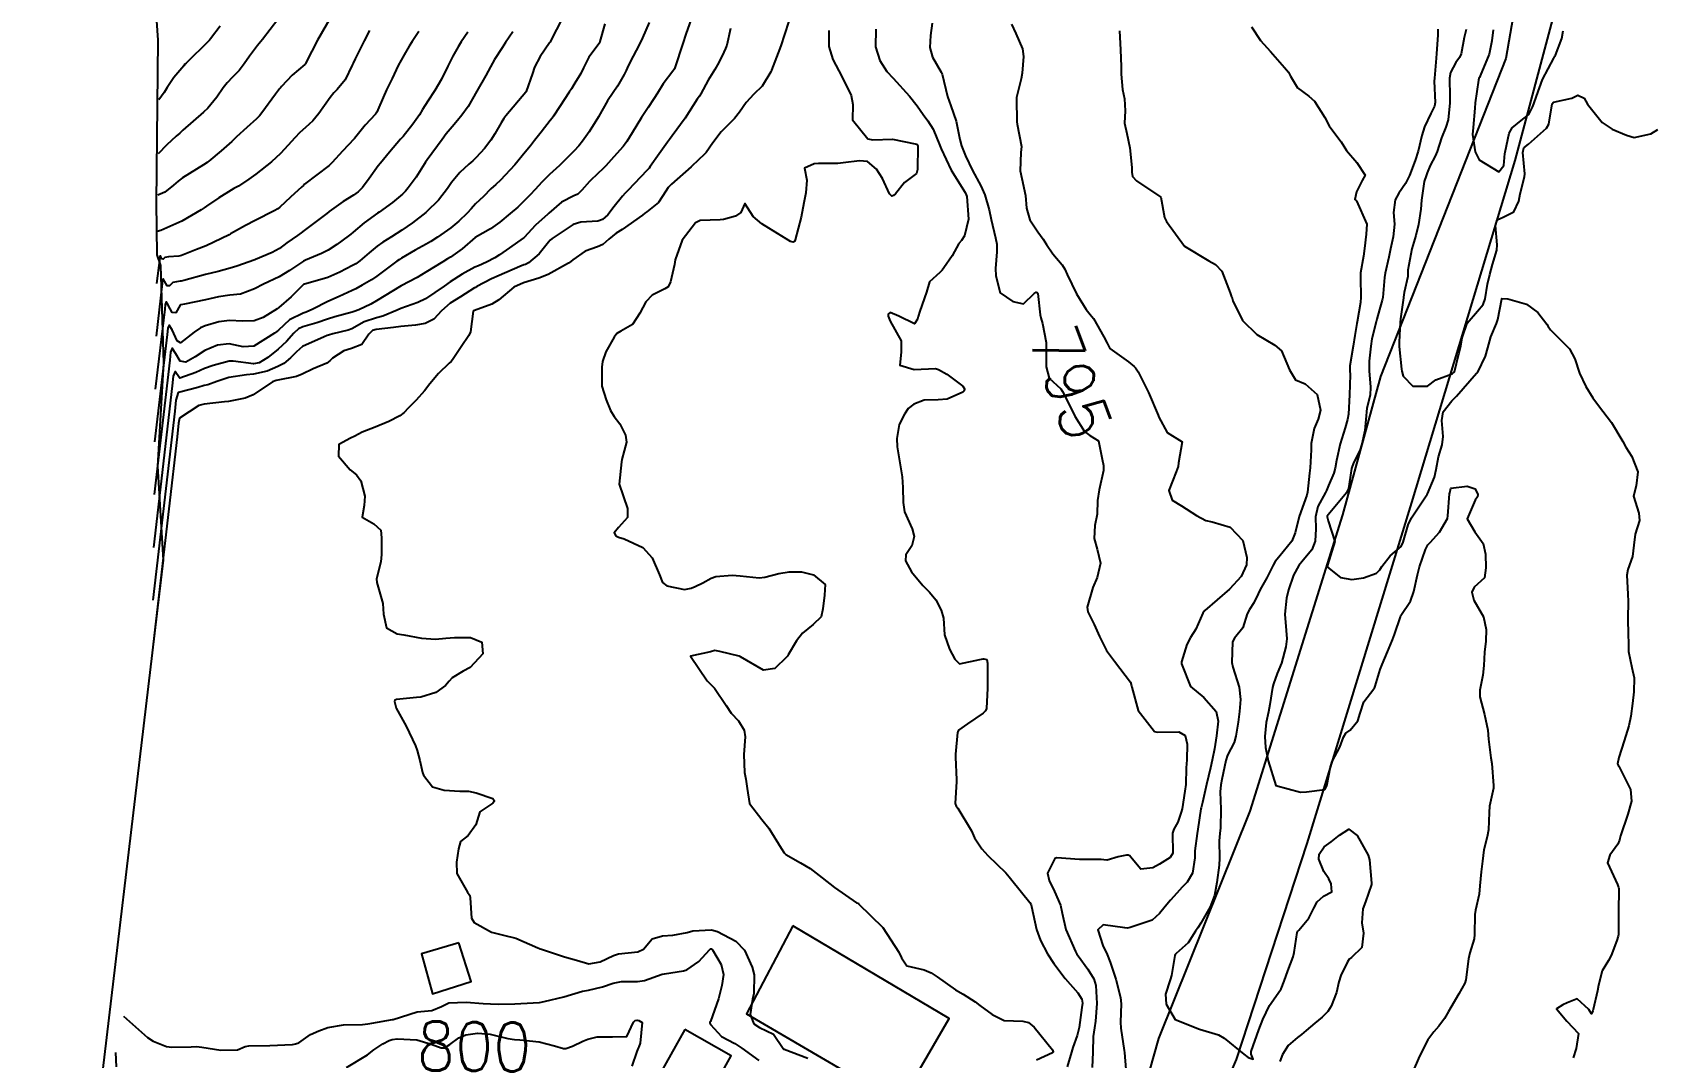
# Model space of a CAD drawing. Header units: metres. Extents: x 307586 to 320046, y 7427249 to 7434250.
# Drawn here: x 319056.8 to 319189.4, y 7427965.5 to 7428049.3 of the extents above; entities that cross this region are included whole.
import ezdxf
from ezdxf.enums import TextEntityAlignment as Align

# ---------------------------------------------------------------- set-up
doc = ezdxf.new("R2010")
doc.units = ezdxf.units.M
doc.header["$MEASUREMENT"] = 0
for name, color, linetype in [('Area', 45, 'Continuous'), ('Cotas', 45, 'Continuous'), ('Curvas de Nivel 1m', 11, 'Continuous'), ('Curvas de Nivel 5m', 15, 'Continuous'), ('Edificações', 30, 'Continuous'), ('Vias Secundárias', 230, 'Continuous')]:
    doc.layers.add(name, color=color, linetype=linetype)
doc.styles.add('Style-STANDARD', font='STANDARD.shx')

msp = doc.modelspace()

# ---------------------------------------------------------------- linework, layer by layer
at = {"layer": 'Area'}
msp.add_polyline3d([(319060.91, 7427950.79, 805.19), (319067.47, 7428006.15, 798.31), (319067.01, 7428013.84, 798.7), (319067.49, 7428022.27, 801.27), (319067.26, 7428030.26, 807.57), (319066.96, 7428031.11, 811.67), (319066.9, 7428035.41, 807.45), (319067.03, 7428048.69, 810.37), (319066.38, 7428058.22, 812.32)], dxfattribs=at)
at = {"layer": 'Curvas de Nivel 1m', "flags": 128}
for points, elevation in [([(319100.07, 7428050.44), (319099.15, 7428048.65), (319099.09, 7428048.52), (319099.04, 7428048.45), (319098.26, 7428047.34), (319097.81, 7428046.46), (319097.63, 7428045.96), (319097.13, 7428044.47), (319097.12, 7428044.45), (319097.1, 7428044.42), (319095.47, 7428042.49), (319095.3, 7428042.27), (319095.07, 7428041.91), (319094.56, 7428041.01), (319094.24, 7428040.51), (319093.73, 7428039.83), (319093.04, 7428039.07), (319092.76, 7428038.8), (319092.43, 7428038.53), (319091.7, 7428037.86), (319091.02, 7428037.05), (319090.68, 7428036.55), (319089.96, 7428035.59), (319088.98, 7428034.63), (319088.95, 7428034.6), (319088.92, 7428034.57), (319087.82, 7428033.73), (319086.97, 7428033.14), (319086.11, 7428032.6), (319085.41, 7428032.15), (319084.95, 7428031.82), (319084.29, 7428031.28), (319083.52, 7428030.63), (319083.19, 7428030.38), (319082.93, 7428030.24), (319081.88, 7428029.69), (319080.92, 7428029.27), (319078.91, 7428028.69), (319077.92, 7428027.69), (319076.89, 7428026.81), (319076.76, 7428026.71), (319075.61, 7428026), (319074.88, 7428025.71), (319073.94, 7428025.69), (319072.88, 7428025.75), (319072.01, 7428025.63), (319070.87, 7428025.32), (319070.49, 7428025.16), (319069.97, 7428024.79), (319068.85, 7428023.92), (319068.6, 7428024.1), (319068.17, 7428024.98), (319067.94, 7428025.37), (319067.83, 7428025.11), (319067.78, 7428024.6), (319066.75, 7428015.82)], 803), ([(319081.17, 7428050.6), (319080.06, 7428048.68), (319079.13, 7428046.87), (319079.07, 7428046.75), (319079.02, 7428046.69), (319078, 7428045.82), (319077.11, 7428044.88), (319077.03, 7428044.79), (319076.97, 7428044.71), (319076.64, 7428044.26), (319075.51, 7428042.73), (319075.32, 7428042.49), (319075.08, 7428042.24), (319074.28, 7428041.53), (319073.44, 7428040.76), (319073.24, 7428040.57), (319073.05, 7428040.39), (319072.18, 7428039.63), (319071.18, 7428038.78), (319071.1, 7428038.71), (319071.03, 7428038.67), (319070.74, 7428038.49), (319069.02, 7428037.41), (319068.68, 7428037.15), (319068.3, 7428036.82), (319067.58, 7428036.25), (319067, 7428036)], 808), ([(319076.83, 7428050.38), (319075.56, 7428048.73), (319075.15, 7428048.23), (319074.51, 7428047.38), (319074.08, 7428046.75), (319073.67, 7428046.21), (319073.12, 7428045.64), (319072.68, 7428045.19), (319072.36, 7428044.77), (319071.84, 7428044.02), (319071.09, 7428043.11), (319070.75, 7428042.78), (319069.06, 7428041.31), (319068.8, 7428041.07), (319068.51, 7428040.82), (319067.75, 7428040.12), (319067.04, 7428039.38)], 809), ([(319113.82, 7428049.63), (319113.53, 7428048.28), (319113.43, 7428048), (319113.14, 7428047.41), (319112.76, 7428046.66), (319112.54, 7428046.29), (319112, 7428045.41), (319111.41, 7428044.3), (319111.29, 7428044.11), (319111.1, 7428043.84), (319110.12, 7428042.31), (319109.07, 7428040.84), (319108.85, 7428040.55), (319108.69, 7428040.33), (319108.01, 7428039.37), (319107.27, 7428038.35), (319107.17, 7428038.21), (319107.03, 7428038.05), (319105.43, 7428036.37), (319105.23, 7428036.16), (319105.01, 7428035.93), (319104.31, 7428035.07), (319103.79, 7428034.39), (319103.36, 7428034.02), (319102.98, 7428033.88), (319101.6, 7428033.79), (319100.97, 7428033.6), (319099.24, 7428032.45), (319099.09, 7428032.32), (319098.96, 7428032.16), (319098.2, 7428031.2), (319097.31, 7428030.47), (319097.06, 7428030.34), (319096.93, 7428030.29), (319096.61, 7428030.16), (319094.92, 7428029.43), (319094.28, 7428029.15), (319093.08, 7428028.52), (319092.98, 7428028.46), (319092.91, 7428028.42), (319091.75, 7428027.69), (319090.9, 7428027.17), (319090.19, 7428026.55), (319089.58, 7428025.86), (319088.88, 7428025.5), (319088.08, 7428025.38), (319086.87, 7428025.27), (319086.28, 7428025.19), (319084.87, 7428025.01), (319084.57, 7428024.92), (319084.27, 7428024.63), (319083.7, 7428023.78), (319082.85, 7428023.47), (319082.21, 7428023.28), (319081.28, 7428022.66), (319081.06, 7428022.44), (319080.84, 7428022.27), (319079.71, 7428021.79), (319078.82, 7428021.37), (319078.34, 7428021.18), (319076.82, 7428020.87), (319076.69, 7428020.84), (319076.39, 7428020.72), (319074.8, 7428019.66), (319074.16, 7428019.39), (319072.8, 7428019.13), (319072.47, 7428019.09), (319070.79, 7428018.91), (319070.35, 7428018.79), (319068.78, 7428017.76), (319068.7, 7428017.34), (319068.6, 7428016.23), (319066.54, 7427998.56)], 799), ([(319107.18, 7428050.11), (319106.63, 7428048.88), (319106.38, 7428048.36), (319105.61, 7428046.85), (319105.38, 7428046.38), (319105.29, 7428046.21), (319105.13, 7428045.88), (319104.59, 7428044.91), (319104.24, 7428044.39), (319103.78, 7428043.71), (319103.08, 7428042.46), (319103.06, 7428042.42), (319103.05, 7428042.4), (319102.29, 7428041.19), (319101.73, 7428040.41), (319101.42, 7428040.04), (319101.04, 7428039.62), (319099.86, 7428038.44), (319099.03, 7428037.68), (319098.4, 7428037.07), (319097.85, 7428036.46), (319097.45, 7428036.02), (319097, 7428035.57), (319096.44, 7428035.03), (319095.83, 7428034.49), (319094.98, 7428033.78), (319094.22, 7428033.26), (319092.96, 7428032.54), (319091.88, 7428031.6), (319090.94, 7428030.93), (319090.7, 7428030.78), (319090.3, 7428030.55), (319088.92, 7428029.69), (319088.22, 7428029.28), (319086.91, 7428028.59), (319084.9, 7428027.35), (319084.43, 7428027.09), (319083.45, 7428026.63), (319083.05, 7428026.48), (319082.89, 7428026.43), (319081.48, 7428026.05), (319080.88, 7428025.86), (319080, 7428025.55), (319078.87, 7428025.24), (319078.5, 7428025.06), (319078.12, 7428024.7), (319077.53, 7428024.03), (319076.85, 7428023.4), (319076, 7428022.72), (319075.29, 7428022.28), (319074.83, 7428022.21), (319073.17, 7428022.42), (319072.84, 7428022.42), (319071.54, 7428022.07), (319070.83, 7428021.81), (319070.12, 7428021.49), (319068.82, 7428021.04), (319068.77, 7428021.07), (319068.43, 7428021.59), (319068.27, 7428021.19), (319068.19, 7428020.41), (319066.65, 7428007.19)], 801), ([(319103.55, 7428050.02), (319103.16, 7428048.56), (319103.12, 7428048.43), (319103.1, 7428048.4), (319102.25, 7428047.3), (319101.82, 7428046.41), (319101.6, 7428045.94), (319101.11, 7428045.16), (319100.82, 7428044.71), (319100.64, 7428044.43), (319099.89, 7428043.24), (319099.36, 7428042.45), (319099.24, 7428042.29), (319099.08, 7428042.1), (319098.36, 7428041.16), (319097.82, 7428040.46), (319097.48, 7428040.04), (319097.04, 7428039.51), (319096.2, 7428038.48), (319095.02, 7428037.24), (319094.64, 7428036.88), (319094.25, 7428036.51), (319093.64, 7428035.88), (319092.99, 7428035.28), (319092.62, 7428034.89), (319092.3, 7428034.53), (319091.63, 7428033.88), (319090.97, 7428033.34), (319089.87, 7428032.56), (319089.32, 7428032.21), (319088.95, 7428032), (319088.04, 7428031.49), (319086.94, 7428030.86), (319086.77, 7428030.75), (319086.56, 7428030.6), (319084.92, 7428029.38), (319084.47, 7428029.07), (319083.72, 7428028.63), (319083.2, 7428028.35), (319082.91, 7428028.2), (319081.84, 7428027.71), (319080.9, 7428027.31), (319079.67, 7428026.68), (319079.15, 7428026.43), (319078.89, 7428026.34), (319077.78, 7428025.8), (319076.87, 7428024.97), (319076.73, 7428024.85), (319076.54, 7428024.71), (319074.85, 7428023.66), (319074, 7428023.6), (319072.85, 7428023.83), (319071.88, 7428023.74), (319070.85, 7428023.3), (319070.06, 7428022.79), (319069.31, 7428022.33), (319068.84, 7428022.43), (319068.47, 7428023.01), (319068.18, 7428023.48), (319068.05, 7428023.15), (319067.98, 7428022.5), (319066.7, 7428011.51)], 802), ([(319096.03, 7428049.35), (319095.44, 7428048.5), (319095.15, 7428048.06), (319094.54, 7428047.1), (319094.21, 7428046.51), (319093.84, 7428045.79), (319093.1, 7428044.52), (319092.38, 7428043.24), (319091.87, 7428042.53), (319091.51, 7428042.1), (319091.07, 7428041.6), (319090.59, 7428041.01), (319090.25, 7428040.55), (319089.04, 7428038.9), (319088.9, 7428038.7), (319088.82, 7428038.57), (319088.13, 7428037.47), (319087.49, 7428036.59), (319087.26, 7428036.33), (319087.01, 7428036.09), (319086.19, 7428035.41), (319085.1, 7428034.62), (319084.98, 7428034.53), (319083.87, 7428033.73), (319082.97, 7428032.97), (319082.79, 7428032.82), (319082.58, 7428032.64), (319081.65, 7428031.96), (319080.95, 7428031.51), (319080.39, 7428031.22), (319079.09, 7428030.69), (319078.93, 7428030.61), (319077.78, 7428029.84), (319076.92, 7428029.32), (319075.65, 7428028.73), (319074.91, 7428028.35), (319073.76, 7428027.89), (319072.9, 7428027.81), (319071.98, 7428027.69), (319070.9, 7428027.45), (319069.18, 7428027.09), (319068.9, 7428027.03), (319068.84, 7428026.99), (319068.49, 7428026.39), (319068.17, 7428026.4), (319067.86, 7428026.99), (319067.69, 7428027.27), (319067.61, 7428027.06), (319067.57, 7428026.68), (319066.8, 7428020.14)], 804), ([(319088.35, 7428049.39), (319087.81, 7428048.58), (319087.56, 7428048.18), (319087.14, 7428047.49), (319086.67, 7428046.6), (319086.17, 7428045.55), (319085.71, 7428044.61), (319085.09, 7428043.18), (319084.92, 7428042.79), (319084.8, 7428042.62), (319083.97, 7428041.73), (319083.09, 7428040.64), (319083.07, 7428040.62), (319083.05, 7428040.6), (319082.1, 7428039.59), (319081.25, 7428038.66), (319081.15, 7428038.55), (319081.03, 7428038.44), (319080.01, 7428037.66), (319079.01, 7428036.9), (319078.91, 7428036.8), (319078.79, 7428036.69), (319077.87, 7428035.84), (319076.99, 7428035.02), (319076.81, 7428034.89), (319076.51, 7428034.72), (319074.97, 7428033.94), (319074.19, 7428033.52), (319072.96, 7428032.83), (319072.92, 7428032.8), (319072.84, 7428032.76), (319071.58, 7428032.15), (319070.95, 7428031.87), (319070.18, 7428031.55), (319068.94, 7428031.06), (319068.74, 7428031.01), (319067.87, 7428030.97), (319067.58, 7428030.9), (319067.45, 7428030.77), (319067.35, 7428030.78), (319067.25, 7428030.96), (319067.2, 7428031.05), (319067.17, 7428030.98), (319067.16, 7428030.87), (319066.91, 7428028.77)], 806), ([(319084.32, 7428049.47), (319083.88, 7428048.63), (319083.64, 7428048.14), (319083.14, 7428047.16), (319082.97, 7428046.81), (319082.91, 7428046.64), (319082.32, 7428045.44), (319081.66, 7428044.65), (319081.39, 7428044.37), (319081.1, 7428043.98), (319080.16, 7428042.67), (319079.67, 7428042.08), (319079.07, 7428041.53), (319078.63, 7428041.13), (319078.22, 7428040.7), (319077.66, 7428040.09), (319077.04, 7428039.42), (319076.29, 7428038.72), (319075.02, 7428037.71), (319074.46, 7428037.3), (319073.61, 7428036.75), (319073.23, 7428036.54), (319073.01, 7428036.4), (319071.99, 7428035.77), (319070.99, 7428035.11), (319070.8, 7428034.97), (319070.55, 7428034.79), (319068.97, 7428033.88), (319067.26, 7428033.12), (319066.96, 7428033.02)], 807), ([(319118.6, 7428050.22), (319118.25, 7428049.13), (319117.95, 7428048.22), (319117.74, 7428047.63), (319117.19, 7428046.23), (319117.18, 7428046.19), (319117.13, 7428046.09), (319116.43, 7428044.92), (319115.74, 7428044.25), (319115.1, 7428043.58), (319114.57, 7428042.78), (319114.15, 7428042.27), (319113.07, 7428041.19), (319112.4, 7428040.29), (319111.84, 7428039.5), (319111.04, 7428038.73), (319110.82, 7428038.52), (319110.61, 7428038.31), (319109.02, 7428036.91), (319108.73, 7428036.62), (319108.55, 7428036.33), (319107.94, 7428035.4), (319106.99, 7428034.65), (319106.82, 7428034.52), (319106.63, 7428034.36), (319104.97, 7428033.2), (319104.48, 7428032.88), (319103.88, 7428032.39), (319103.4, 7428031.96), (319102.95, 7428031.77), (319101.95, 7428031.41), (319100.94, 7428030.71), (319100.79, 7428030.57), (319100.58, 7428030.43), (319098.92, 7428029.51), (319098.17, 7428029.21), (319096.92, 7428028.84), (319096.13, 7428028.48), (319094.9, 7428027.45), (319094.33, 7428027.08), (319092.89, 7428026.58), (319092.85, 7428026.56), (319092.8, 7428026.52), (319092.57, 7428024.82), (319092.45, 7428024.52), (319091.8, 7428023.59), (319091.1, 7428022.54), (319090.99, 7428022.39), (319090.84, 7428022.26), (319089.96, 7428021.42), (319089.24, 7428020.56), (319088.81, 7428020.01), (319088.13, 7428019.24), (319087.47, 7428018.58), (319087.15, 7428018.23), (319086.79, 7428017.94), (319085.9, 7428017.48), (319084.78, 7428017.02), (319083.72, 7428016.63), (319083.12, 7428016.28), (319082.77, 7428016.12), (319081.8, 7428015.61), (319081.77, 7428014.65), (319082.73, 7428013.53), (319083.24, 7428013.14), (319083.6, 7428012.63), (319083.94, 7428011.39), (319083.89, 7428010.62), (319083.72, 7428009.66), (319084.68, 7428009.11), (319085.25, 7428008.6), (319085.29, 7428007.98), (319085.29, 7428006.6), (319085.25, 7428006), (319084.89, 7428004.61), (319084.91, 7428004.32), (319085.4, 7428002.6), (319085.45, 7428001.74), (319085.71, 7428000.6), (319086.57, 7428000.13), (319087.11, 7428000.04), (319088.56, 7427999.77), (319089.7, 7427999.69), (319090.57, 7427999.77), (319091.27, 7427999.82), (319092.57, 7427999.82), (319093.5, 7427999.44), (319093.59, 7427998.5), (319092.54, 7427997.38), (319091.98, 7427997.08), (319091.07, 7427996.53), (319090.82, 7427996.25), (319090.52, 7427995.9), (319089.75, 7427995.32), (319088.51, 7427994.95), (319088.16, 7427994.92), (319086.51, 7427994.75), (319086.39, 7427994.7), (319086.36, 7427994.59), (319086.5, 7427994.05), (319087.32, 7427992.58), (319088.09, 7427990.95), (319088.22, 7427990.57), (319088.44, 7427989.75), (319088.66, 7427988.79), (319088.72, 7427988.57), (319089.47, 7427987.6), (319090.42, 7427987.34), (319091.7, 7427987.25), (319092.42, 7427987.25), (319093.04, 7427987.13), (319094.41, 7427986.65), (319094.5, 7427986.49), (319094.5, 7427986.4), (319094.41, 7427986.27), (319093.33, 7427985.57), (319093, 7427984.51), (319092.37, 7427983.63), (319091.75, 7427983.15), (319091.6, 7427982.53), (319091.42, 7427981.45), (319091.46, 7427980.53), (319092.32, 7427979), (319092.51, 7427978.71), (319092.55, 7427978.52), (319092.65, 7427976.87), (319092.87, 7427976.51), (319094.28, 7427975.71), (319095.28, 7427975.47), (319096.27, 7427975.23), (319098.09, 7427974.44), (319098.21, 7427974.39), (319098.26, 7427974.37), (319098.37, 7427974.33), (319100.26, 7427973.71), (319101.24, 7427973.42), (319102.25, 7427973.14), (319103.17, 7427973.3), (319104.26, 7427973.82), (319104.68, 7427973.94), (319106.26, 7427974.11), (319106.72, 7427974.34), (319107.43, 7427975.18), (319108.28, 7427975.42), (319109.13, 7427975.47), (319110.28, 7427975.69), (319110.76, 7427975.82), (319112.29, 7427975.9), (319112.78, 7427975.78), (319114.27, 7427974.99), (319114.97, 7427974.24), (319115.61, 7427972.87), (319115.77, 7427972.23), (319115.75, 7427970.71), (319115.63, 7427970.24), (319115.45, 7427968.99), (319115.73, 7427968.23), (319116.19, 7427967.92), (319117.34, 7427967.37), (319118.13, 7427966.2), (319118.17, 7427966.16), (319118.23, 7427966.14), (319120.16, 7427965.42)], 798), ([(319121.88, 7428049.47), (319121.88, 7428048.17), (319122.21, 7428047.1), (319122.68, 7428046.16), (319123.12, 7428045.32), (319123.69, 7428044.15), (319123.83, 7428043.41), (319123.82, 7428042.15), (319125.07, 7428040.61), (319125.47, 7428040.53), (319127.07, 7428040.57), (319128.94, 7428040.21), (319129.06, 7428040.16), (319129.1, 7428040.13), (319129.12, 7428040.09), (319129.14, 7428040.01), (319129.13, 7428038.09), (319129.03, 7428037.76), (319128.07, 7428037.05), (319127.32, 7428036.11), (319127.16, 7428035.96), (319127.01, 7428035.93), (319126.82, 7428036.11), (319126.26, 7428037.36), (319125.76, 7428038.13), (319125.04, 7428038.75), (319124.37, 7428038.82), (319123.04, 7428038.65), (319122.6, 7428038.6), (319121.04, 7428038.58), (319120.67, 7428038.55), (319119.89, 7428038.2), (319120.07, 7428037.24), (319120, 7428036.2), (319119.82, 7428035.37), (319119.62, 7428034.2), (319119.12, 7428032.36), (319119.06, 7428032.21), (319118.96, 7428032.15), (319118.75, 7428032.21), (319116.97, 7428033.3), (319116.4, 7428033.66), (319115.69, 7428034.25), (319115, 7428035.32), (319114.67, 7428034.58), (319114.24, 7428034.27), (319113.25, 7428034.01), (319112.98, 7428033.97), (319111.36, 7428033.92), (319110.98, 7428033.74), (319109.89, 7428032.32), (319109.32, 7428030.71), (319109.25, 7428030.33), (319108.92, 7428028.9), (319108.74, 7428028.51), (319108.45, 7428028.33), (319107.44, 7428027.81), (319106.9, 7428027.27), (319106.43, 7428026.36), (319105.81, 7428025.43), (319104.87, 7428024.87), (319104.55, 7428024.69), (319104.31, 7428024.38), (319103.65, 7428023.19), (319103.38, 7428022.39), (319103.3, 7428021.93), (319103.3, 7428020.39), (319103.67, 7428019.26), (319104.03, 7428018.38), (319104.31, 7428017.9), (319104.78, 7428017.3), (319105.26, 7428016.37), (319105.33, 7428015.8), (319104.95, 7428014.37), (319104.91, 7428014.2), (319104.72, 7428012.37), (319105.41, 7428010.36), (319105.41, 7428009.64), (319104.68, 7428008.83), (319104.32, 7428008.38), (319104.45, 7428008.15), (319104.67, 7428008.03), (319105.14, 7428007.89), (319106.66, 7428007.18), (319107.43, 7428006.34), (319108.03, 7428004.94), (319108.28, 7428004.33), (319108.62, 7428004.05), (319110.06, 7428003.75), (319110.62, 7428003.87), (319110.93, 7428003.99), (319111.56, 7428004.29), (319112.24, 7428004.68), (319112.63, 7428004.81), (319113.96, 7428004.93), (319114.63, 7428004.86), (319116.17, 7428004.7), (319116.63, 7428004.75), (319117.79, 7428005.07), (319118.64, 7428005.19), (319119.65, 7428005.18), (319120.63, 7428004.96), (319121.58, 7428004.17), (319121.51, 7428003.28), (319121.38, 7428002.17), (319121.25, 7428001.52), (319120.59, 7428000.89), (319119.71, 7428000.19), (319119.23, 7427999.54), (319118.56, 7427998.4), (319118.48, 7427998.29), (319118.42, 7427998.21), (319117.47, 7427997.29), (319116.54, 7427997.16), (319114.64, 7427998.25), (319114.55, 7427998.3), (319112.96, 7427998.68), (319112.56, 7427998.76), (319112.19, 7427998.65), (319110.55, 7427998.3), (319111.92, 7427996.29), (319112.52, 7427995.67), (319113.48, 7427994.27), (319113.88, 7427993.64), (319114.49, 7427993.02), (319114.95, 7427992.25), (319115.02, 7427991.7), (319114.91, 7427990.25), (319114.98, 7427988.78), (319115.08, 7427988.24), (319115.2, 7427987.47), (319115.39, 7427986.24), (319116.39, 7427984.94), (319116.98, 7427984.22), (319117.98, 7427982.6), (319118.23, 7427982.21), (319118.36, 7427982.08), (319119.55, 7427981.39), (319120.35, 7427980.92), (319121.34, 7427980.17), (319122.33, 7427979.37), (319124.14, 7427978.13), (319124.27, 7427978.09), (319124.31, 7427978.05), (319126.29, 7427976.11), (319127.59, 7427974.09), (319127.81, 7427973.63), (319128.25, 7427972.96), (319129.68, 7427972.63), (319130.25, 7427972.4), (319130.72, 7427972.06), (319132.23, 7427971), (319132.85, 7427970.65), (319133.84, 7427970.02), (319134.22, 7427969.73), (319135.23, 7427968.98), (319136.2, 7427968.51), (319137.73, 7427968.44), (319138.2, 7427968.34), (319138.67, 7427967.96), (319140.17, 7427966.1), (319140.21, 7427965.94), (319140.21, 7427965.9), (319140.17, 7427965.85), (319138.86, 7427965.25)], 797), ([(319125.72, 7428049.59), (319125.68, 7428048.13), (319126.04, 7428047.02), (319126.62, 7428046.12), (319127.12, 7428045.56), (319128.48, 7428044.1), (319129.1, 7428043.31), (319129.59, 7428042.59), (319129.97, 7428042.08), (319130.41, 7428041.4), (319130.96, 7428040.06), (319131.06, 7428039.78), (319131.87, 7428038.05), (319133.01, 7428036.21), (319133.11, 7428036.04), (319133.15, 7428035.9), (319133.29, 7428034.04), (319132.97, 7428032.68), (319132.71, 7428032.3), (319132.51, 7428032.04), (319131.95, 7428031.05), (319131.28, 7428030.06), (319131.13, 7428029.87), (319130.94, 7428029.67), (319130.1, 7428028.9), (319129.86, 7428028.08), (319129.31, 7428026.5), (319129.17, 7428026.09), (319129.13, 7428025.85), (319128.88, 7428025.48), (319127.6, 7428026.1), (319126.9, 7428026.41), (319126.73, 7428026.28), (319126.72, 7428026.11), (319126.89, 7428025.69), (319127.8, 7428024.1), (319127.79, 7428023.16), (319127.68, 7428022.1), (319128.84, 7428021.74), (319130.58, 7428021.81), (319130.84, 7428021.75), (319131.53, 7428021.35), (319132.83, 7428020.38), (319132.96, 7428020.17), (319132.96, 7428020.04), (319132.9, 7428019.96), (319132.82, 7428019.89), (319131.54, 7428019.32), (319130.81, 7428019.27), (319129.66, 7428019.23), (319128.81, 7428018.9), (319128.36, 7428018.54), (319128.06, 7428018.1), (319127.63, 7428017.25), (319127.43, 7428016.1), (319127.46, 7428015.41), (319127.68, 7428014.1), (319127.86, 7428012.97), (319127.92, 7428012.1), (319127.95, 7428010.86), (319128.05, 7428010.1), (319128.68, 7428008.7), (319128.84, 7428008.09), (319128.67, 7428007.31), (319128.16, 7428006.59), (319128.15, 7428006.1), (319128.64, 7428005.18), (319129.56, 7428004.08), (319130.09, 7428003.54), (319130.61, 7428002.9), (319131.05, 7428002.06), (319131.24, 7428001.41), (319131.33, 7428000.05), (319131.74, 7427998.87), (319132.18, 7427998.04), (319132.55, 7427997.67), (319134.22, 7427998.02), (319134.48, 7427998.08), (319134.55, 7427998.08), (319134.78, 7427998.01), (319134.85, 7427997.71), (319134.85, 7427996.01), (319134.84, 7427995.69), (319134.75, 7427994.01), (319134.69, 7427993.82), (319134.5, 7427993.64), (319133.21, 7427992.75), (319132.48, 7427992.23), (319132.41, 7427992.11), (319132.39, 7427992.04), (319132.24, 7427990.27), (319132.23, 7427990.04), (319132.3, 7427988.18), (319132.3, 7427988.04), (319132.21, 7427986.25), (319132.28, 7427986.04), (319132.41, 7427985.85), (319133.53, 7427984.02), (319133.79, 7427983.43), (319134.37, 7427982.53), (319134.88, 7427982), (319136.35, 7427980.57), (319136.62, 7427980.26), (319136.83, 7427979.98), (319138.32, 7427978.14), (319138.41, 7427977.96), (319138.44, 7427977.83), (319138.86, 7427975.95), (319139.19, 7427975.04), (319139.75, 7427973.95), (319140.26, 7427973.16), (319141.2, 7427971.93), (319142.23, 7427970.77), (319142.55, 7427970.24), (319142.6, 7427969.91), (319142.57, 7427969.56), (319142.35, 7427967.92), (319142.19, 7427967.27), (319141.81, 7427966.29), (319141.72, 7427965.92), (319141.37, 7427964.71)], 796), ([(319136.8, 7428050), (319137.17, 7428049.22), (319137.72, 7428047.98), (319137.8, 7428047.33), (319137.68, 7428045.98), (319137.6, 7428045.51), (319137.23, 7428043.99), (319137.22, 7428043.87), (319137.25, 7428041.99), (319137.27, 7428041.8), (319137.63, 7428039.98), (319137.56, 7428039.49), (319137.52, 7428037.99), (319137.66, 7428037.35), (319137.95, 7428035.98), (319138.03, 7428034.94), (319138.31, 7428033.98), (319138.97, 7428032.99), (319139.41, 7428032.41), (319139.68, 7428031.96), (319140.2, 7428031.2), (319140.95, 7428030.3), (319141.17, 7428029.94), (319141.36, 7428029.52), (319142.13, 7428027.93), (319142.9, 7428026.64), (319143.23, 7428026.25), (319143.52, 7428025.91), (319144.36, 7428024.41), (319144.63, 7428023.89), (319144.71, 7428023.74), (319144.86, 7428023.47), (319146.37, 7428022.36), (319146.84, 7428021.98), (319146.95, 7428021.87), (319147.16, 7428021.55), (319148.01, 7428019.86), (319148.8, 7428018.02), (319148.85, 7428017.85), (319149.53, 7428016.59), (319150.77, 7428015.82), (319150.45, 7428014.12), (319150.44, 7428013.82), (319150.28, 7428013.37), (319149.68, 7428011.84), (319149.94, 7428011.06), (319150.71, 7428010.58), (319151.93, 7428009.81), (319152.7, 7428009.39), (319153.22, 7428009.27), (319154.69, 7428008.86), (319155.71, 7428007.76), (319156.05, 7428006.36), (319156.02, 7428005.76), (319155.58, 7428004.82), (319154.62, 7428003.77), (319152.61, 7428002.02), (319152.51, 7428001.9), (319152.46, 7428001.8), (319151.88, 7428000.51), (319151.43, 7427999.81), (319151.13, 7427999.26), (319150.72, 7427997.82), (319150.7, 7427997.67), (319151.43, 7427995.81), (319152.52, 7427994.92), (319153.53, 7427993.78), (319153.7, 7427992.99), (319153.56, 7427991.78), (319153.41, 7427990.72), (319153.21, 7427989.79), (319153.07, 7427989.17), (319152.75, 7427987.8), (319152.42, 7427986.34), (319152.31, 7427985.9), (319152.29, 7427985.8), (319152.04, 7427984.15), (319151.98, 7427983.8), (319151.8, 7427982.37), (319151.79, 7427981.81), (319151.62, 7427980.54), (319151.16, 7427979.81), (319150.75, 7427979.4), (319150.33, 7427978.9), (319149.82, 7427978.33), (319149.37, 7427977.83), (319148.9, 7427977.25), (319148.3, 7427976.7), (319146.52, 7427976.09), (319146.29, 7427976.06), (319146.08, 7427976.08), (319144.3, 7427976.33), (319143.88, 7427975.9), (319144.27, 7427974.63), (319144.64, 7427973.89), (319144.87, 7427973.27), (319145.34, 7427971.88), (319145.73, 7427970.37), (319145.78, 7427969.87), (319145.73, 7427968.35), (319145.74, 7427967.87), (319146.02, 7427966.03), (319146.04, 7427965.87), (319146.15, 7427964.5)], 794), ([(319145.63, 7428049.44), (319145.73, 7428047.89), (319145.78, 7428046.53), (319145.78, 7428045.89), (319145.88, 7428044.65), (319146.04, 7428043.89), (319146.1, 7428042.89), (319146.06, 7428041.89), (319146.23, 7428041.04), (319146.49, 7428039.88), (319146.65, 7428038.26), (319146.65, 7428037.88), (319146.7, 7428037.54), (319147.03, 7428037.17), (319149.01, 7428035.85), (319149.33, 7428034.18), (319149.48, 7428033.84), (319150.96, 7428031.82), (319152.95, 7428030.63), (319153.49, 7428030.33), (319154, 7428029.78), (319154.68, 7428028.01), (319154.78, 7428027.77), (319154.82, 7428027.68), (319154.91, 7428027.36), (319155.7, 7428025.76), (319156.88, 7428024.61), (319158.34, 7428023.74), (319158.87, 7428023.26), (319159.53, 7428021.72), (319160.02, 7428020.9), (319160.83, 7428020.56), (319161.81, 7428019.69), (319162.08, 7428018.41), (319161.89, 7428017.69), (319161.56, 7428016.92), (319161.32, 7428015.69), (319161.31, 7428015.16), (319161.23, 7428013.7), (319161.18, 7428013.26), (319161, 7428011.7), (319160.95, 7428011.47), (319160.71, 7428010.77), (319160.34, 7428009.71), (319160, 7428008.39), (319159.72, 7428007.71), (319158.66, 7428006.38), (319158.36, 7428006.03), (319158.2, 7428005.73), (319157.68, 7428004.71), (319157.14, 7428003.74), (319156.97, 7428003.4), (319156.62, 7428002.66), (319156.26, 7428002.1), (319156.08, 7428001.76), (319155.73, 7428000.62), (319155.03, 7427999.77), (319154.87, 7427999.47), (319154.82, 7427997.77), (319154.91, 7427997.4), (319155.42, 7427995.76), (319155.52, 7427994.76), (319155.46, 7427993.76), (319155.34, 7427992.91), (319155.14, 7427991.76), (319155, 7427991.24), (319154.47, 7427990.19), (319154.33, 7427989.77), (319154.01, 7427988.21), (319153.92, 7427987.78), (319153.86, 7427987.21), (319153.92, 7427985.78), (319153.9, 7427984.26), (319153.85, 7427983.78), (319153.8, 7427983.2), (319153.81, 7427981.78), (319153.78, 7427981.2), (319153.59, 7427979.78), (319153.4, 7427978.71), (319153.06, 7427977.79), (319152.3, 7427976.45), (319152.03, 7427976.07), (319151.86, 7427975.8), (319151.25, 7427974.84), (319150.27, 7427973.99), (319150.18, 7427973.9), (319150.15, 7427973.82), (319149.9, 7427972.17), (319149.79, 7427971.82), (319149.41, 7427970.65), (319149.46, 7427969.83), (319150.2, 7427968.59), (319152.19, 7427967.8), (319153.73, 7427967.32), (319154.19, 7427967.06), (319155.8, 7427965.75), (319156.17, 7427965.47), (319156.57, 7427965.34), (319156.39, 7427965.75), (319156.39, 7427965.97), (319157.03, 7427967.74), (319157.36, 7427968.58), (319157.89, 7427969.73), (319158.23, 7427970.2), (319158.86, 7427971.09), (319159.1, 7427971.71), (319159.41, 7427972.55), (319159.83, 7427973.7), (319159.91, 7427974.06), (319160.17, 7427975.7), (319160.21, 7427975.79), (319160.29, 7427975.88), (319161.12, 7427976.88), (319161.53, 7427977.69), (319161.79, 7427978.21), (319162.33, 7427978.67), (319162.99, 7427979.01), (319162.95, 7427979.67), (319162.76, 7427980.09), (319162.35, 7427980.67), (319161.93, 7427981.68), (319161.96, 7427982.1), (319162.38, 7427982.69), (319162.95, 7427983.11), (319163.63, 7427983.66), (319164.4, 7427984.15), (319165.07, 7427983.64), (319165.97, 7427982.03), (319166.09, 7427981.63), (319166.25, 7427979.73), (319166.24, 7427979.63), (319165.75, 7427978.21), (319165.53, 7427977.64), (319165.46, 7427976.48), (319165.6, 7427975.64), (319165.46, 7427974.46), (319164.61, 7427973.65), (319164.41, 7427973.51), (319164.27, 7427973.3), (319163.73, 7427972.18), (319163.58, 7427971.66), (319163.37, 7427970.8), (319162.95, 7427969.67), (319162.67, 7427969.22), (319162.21, 7427968.76), (319161.61, 7427968.28), (319160.9, 7427967.69), (319160.52, 7427967.36), (319160.19, 7427967.1), (319159.44, 7427966.45), (319158.96, 7427965.71), (319158.74, 7427965.14)], 793), ([(319156.42, 7428049.76), (319157.17, 7428048.65), (319157.98, 7428047.74), (319159.14, 7428046.43), (319159.46, 7428046.05), (319159.63, 7428045.72), (319160.2, 7428044.79), (319161.12, 7428044.11), (319161.57, 7428043.7), (319162.43, 7428042.35), (319162.78, 7428041.68), (319163.08, 7428041.25), (319163.75, 7428040.36), (319164.21, 7428039.66), (319165.05, 7428038.68), (319165.72, 7428037.64), (319165.48, 7428037.19), (319165.02, 7428036.26), (319164.88, 7428035.65), (319164.95, 7428035.59), (319165.01, 7428035.53), (319165.85, 7428033.64), (319165.81, 7428032.81), (319165.68, 7428031.64), (319165.6, 7428031), (319165.35, 7428029.65), (319165.33, 7428029.25), (319165.37, 7428027.65), (319165.33, 7428027.22), (319165.06, 7428025.65), (319165.03, 7428025.51), (319164.88, 7428024.51), (319164.73, 7428023.65), (319164.47, 7428022.03), (319164.47, 7428021.66), (319164.49, 7428021.3), (319164.43, 7428019.66), (319164.36, 7428018.1), (319164.29, 7428017.66), (319164.08, 7428016.96), (319163.68, 7428015.67), (319163.39, 7428014.3), (319163.26, 7428013.67), (319163.15, 7428013.27), (319162.73, 7428012.25), (319162.56, 7428011.85), (319162.48, 7428011.68), (319161.86, 7428010.54), (319161.66, 7428009.69), (319161.68, 7428008.7), (319161.63, 7428007.69), (319161.37, 7428006.99), (319160.66, 7428006.14), (319160.29, 7428005.71), (319159.86, 7428004.92), (319159.46, 7428003.72), (319159.3, 7428003.04), (319159.15, 7428001.72), (319159.27, 7428000.4), (319159.32, 7427999.72), (319159.24, 7427999.05), (319158.87, 7427997.73), (319158.54, 7427996.88), (319158.23, 7427996.04), (319158.15, 7427995.73), (319157.93, 7427994.33), (319157.81, 7427993.74), (319157.62, 7427992.86), (319157.52, 7427991.73), (319157.57, 7427990.83), (319157.78, 7427989.73), (319158.43, 7427987.72), (319160.43, 7427987.17), (319160.92, 7427987.21), (319162.43, 7427987.4), (319162.6, 7427987.68), (319162.89, 7427989.24), (319163.03, 7427989.67), (319163.66, 7427990.85), (319163.95, 7427991.66), (319164.13, 7427992.01), (319164.49, 7427992.25), (319165.13, 7427993.01), (319165.32, 7427993.64), (319165.61, 7427994.56), (319166.44, 7427995.63), (319166.48, 7427995.69), (319166.54, 7427995.85), (319166.96, 7427997.21), (319167.11, 7427997.62), (319167.55, 7427998.64), (319167.96, 7427999.62), (319168.13, 7428000.08), (319168.6, 7428001.51), (319168.65, 7428001.61), (319169.42, 7428002.8), (319169.71, 7428003.59), (319170, 7428004.95), (319170.18, 7428005.59), (319170.67, 7428007.03), (319170.85, 7428007.4), (319171.05, 7428007.58), (319171.81, 7428008.45), (319172.45, 7428009.56), (319172.49, 7428009.77), (319172.63, 7428011.56), (319172.64, 7428011.65), (319172.73, 7428012.03), (319174.06, 7428012.21), (319174.73, 7428011.99), (319174.94, 7428011.53), (319174.92, 7428011.32), (319174.72, 7428011.05), (319174.07, 7428009.54), (319174.69, 7428008.47), (319175.36, 7428007.52), (319175.55, 7428006.64), (319175.6, 7428005.52), (319175.48, 7428004.69), (319174.64, 7428003.95), (319174.44, 7428003.53), (319174.62, 7428002.88), (319175.39, 7428001.52), (319175.63, 7428000.48), (319175.58, 7427999.52), (319175.47, 7427998.62), (319175.42, 7427997.52), (319175.34, 7427996.73), (319175.09, 7427995.52), (319175.1, 7427994.96), (319175.47, 7427993.52), (319175.76, 7427992.25), (319175.82, 7427991.52), (319176, 7427989.98), (319176.08, 7427989.51), (319176.23, 7427987.72), (319176.21, 7427987.51), (319175.89, 7427986.04), (319175.85, 7427985.52), (319175.82, 7427984.09), (319175.71, 7427983.52), (319175.43, 7427982.46), (319175.31, 7427981.52), (319175.21, 7427980.66), (319175.11, 7427979.52), (319175.04, 7427978.82), (319174.74, 7427977.53), (319174.68, 7427977.16), (319174.67, 7427975.53), (319174.64, 7427975.17), (319174.28, 7427974.03), (319174.18, 7427973.53), (319173.96, 7427971.82), (319173.87, 7427971.54), (319173.39, 7427970.69), (319172.73, 7427969.55), (319172.54, 7427969.23), (319172.21, 7427968.67), (319171.74, 7427968.02), (319171.33, 7427967.57), (319170.84, 7427966.92), (319170.17, 7427965.58), (319169.56, 7427964.18)], 792), ([(319171.66, 7428049.58), (319171.66, 7428049.09), (319171.57, 7428047.58), (319171.53, 7428047.2), (319171.38, 7428045.58), (319171.37, 7428045.33), (319171.45, 7428043.58), (319171.4, 7428043.28), (319171.1, 7428042.68), (319170.58, 7428041.59), (319170.37, 7428040.89), (319170.05, 7428039.6), (319169.81, 7428038.84), (319169.35, 7428037.61), (319169.03, 7428036.95), (319168.47, 7428036.17), (319168.17, 7428035.62), (319168.05, 7428034.57), (319168.11, 7428033.62), (319168.01, 7428032.59), (319167.8, 7428031.62), (319167.66, 7428030.92), (319167.36, 7428029.63), (319167.31, 7428029.26), (319167.16, 7428027.63), (319167.12, 7428027.42), (319166.9, 7428026.66), (319166.67, 7428025.86), (319166.62, 7428025.63), (319166.28, 7428024.24), (319166.18, 7428023.64), (319166.06, 7428022.43), (319166.05, 7428021.64), (319166.17, 7428020.29), (319166.13, 7428019.64), (319165.86, 7428018.59), (319165.77, 7428017.64), (319165.69, 7428016.74), (319165.46, 7428015.64), (319165.3, 7428015.11), (319164.76, 7428014.1), (319164.62, 7428013.65), (319164.37, 7428012.02), (319164.2, 7428011.66), (319162.7, 7428009.86), (319162.63, 7428009.75), (319162.62, 7428009.68), (319162.7, 7428009.37), (319163.25, 7428007.67), (319162.65, 7428005.73), (319162.64, 7428005.69), (319162.65, 7428005.57), (319163.7, 7428004.72), (319164.64, 7428004.57), (319165.59, 7428004.7), (319166.65, 7428005.08), (319166.92, 7428005.36), (319167.09, 7428005.63), (319167.77, 7428006.51), (319168.67, 7428007.26), (319168.83, 7428007.61), (319169.25, 7428009.05), (319169.5, 7428009.6), (319170.72, 7428011.4), (319170.79, 7428011.51), (319170.83, 7428011.58), (319171.38, 7428012.94), (319171.53, 7428013.57), (319171.73, 7428014.6), (319172.01, 7428015.57), (319172.09, 7428016.26), (319171.99, 7428017.57), (319172.1, 7428018.27), (319172.82, 7428019.19), (319173.01, 7428019.36), (319173.19, 7428019.55), (319174.84, 7428021.44), (319174.89, 7428021.48), (319174.94, 7428021.53), (319175.56, 7428022.82), (319175.75, 7428023.52), (319176, 7428024.41), (319176.45, 7428025.51), (319176.57, 7428025.84), (319176.9, 7428027.51), (319176.91, 7428027.54), (319177.39, 7428027.51), (319178.91, 7428027.09), (319179.83, 7428026.41), (319180.57, 7428025.46), (319180.69, 7428025.26), (319180.89, 7428024.98), (319182.42, 7428023.44), (319182.86, 7428022.61), (319183.24, 7428021.43), (319183.77, 7428020.36), (319184.35, 7428019.42), (319184.81, 7428018.8), (319185.86, 7428017.4), (319186.78, 7428015.84), (319187.04, 7428015.39), (319187.52, 7428014.63), (319188.02, 7428013.38), (319187.89, 7428012.22), (319187.66, 7428011.38), (319188.1, 7428009.99), (319188.16, 7428009.38), (319187.79, 7428008.27), (319187.69, 7428007.38), (319187.58, 7428006.46), (319187.21, 7428005.38), (319187.12, 7428004.91), (319187.2, 7428003.38), (319187.23, 7428002.78), (319187.2, 7428001.38), (319187.23, 7428000.03), (319187.26, 7427999.38), (319187.26, 7427998.69), (319187.52, 7427997.38), (319187.71, 7427996.53), (319187.7, 7427995.37), (319187.58, 7427994.43), (319187.45, 7427993.38), (319187.29, 7427992.59), (319186.89, 7427991.38), (319186.47, 7427990), (319186.36, 7427989.5), (319186.4, 7427989.39), (319186.46, 7427989.29), (319187.43, 7427987.38), (319187.49, 7427986.44), (319187.2, 7427985.38), (319186.61, 7427983.6), (319186.56, 7427983.39), (319186.53, 7427983.25), (319186.39, 7427982.93), (319185.74, 7427982.03), (319185.54, 7427981.4), (319186.35, 7427979.63), (319186.42, 7427979.47), (319186.44, 7427979.39), (319186.46, 7427979.27), (319186.45, 7427977.39), (319186.44, 7427975.53), (319186.41, 7427975.39), (319186.29, 7427975.03), (319185.85, 7427973.82), (319185.61, 7427973.4), (319185.11, 7427972.55), (319184.8, 7427971.4), (319184.72, 7427970.92), (319184.36, 7427969.41), (319184.34, 7427969.29), (319184.22, 7427969.04), (319184.02, 7427969.41), (319183.07, 7427970.27), (319182.23, 7427969.94), (319181.88, 7427969.79), (319181.37, 7427969.45), (319182.21, 7427968.45), (319183.16, 7427967.43), (319182.98, 7427966.22), (319182.73, 7427965.43)], 791), ([(319176.18, 7428049.53), (319176.08, 7428048.61), (319175.85, 7428047.53), (319175.14, 7428045.77), (319175.06, 7428045.62), (319175.03, 7428045.54), (319175, 7428045.41), (319174.73, 7428043.54), (319174.69, 7428043.12), (319174.55, 7428041.54), (319174.49, 7428040.96), (319174.72, 7428039.54), (319175.05, 7428038.89), (319176.65, 7428037.9), (319177.05, 7428038.42), (319177.15, 7428039.42), (319177.16, 7428039.51), (319177.5, 7428041.08), (319177.75, 7428041.5), (319178.47, 7428042.12), (319179.1, 7428042.59), (319179.4, 7428043.19), (319179.51, 7428043.48), (319179.74, 7428044.1), (319180.22, 7428045.47), (319181.15, 7428047.21), (319181.24, 7428047.37), (319181.28, 7428047.46), (319181.81, 7428048.82), (319181.91, 7428049.45)], 789), ([(319064.19, 7427968.85), (319066.17, 7427967.12), (319066.62, 7427966.82), (319067.72, 7427966.37), (319068.16, 7427966.31), (319069.73, 7427966.35), (319070.16, 7427966.36), (319070.61, 7427966.32), (319072.16, 7427966.07), (319073.51, 7427966.1), (319074.16, 7427966.36), (319074.46, 7427966.42), (319076.16, 7427966.44), (319078.02, 7427966.54), (319078.16, 7427966.56), (319078.26, 7427966.58), (319078.53, 7427966.68), (319079.5, 7427967.34), (319080.18, 7427967.65), (319080.91, 7427967.92), (319082.19, 7427968.13), (319083.74, 7427968.17), (319084.19, 7427968.22), (319084.51, 7427968.29), (319086.19, 7427968.58), (319086.24, 7427968.59), (319088.2, 7427969.21), (319089.42, 7427969.32), (319090.2, 7427969.65), (319090.8, 7427969.94), (319092.21, 7427970), (319093.61, 7427969.9), (319094.21, 7427969.86), (319094.86, 7427969.83), (319096.21, 7427969.86), (319097.71, 7427969.95), (319098.21, 7427969.98), (319098.61, 7427970.04), (319100.21, 7427970.42), (319101.72, 7427970.9), (319102.22, 7427970.98), (319103.36, 7427971.24), (319104.23, 7427971.56), (319104.91, 7427971.69), (319106.23, 7427971.7), (319106.8, 7427971.77), (319108.24, 7427972.28), (319108.27, 7427972.29), (319108.43, 7427972.32), (319109.99, 7427972.56), (319110.25, 7427972.64), (319111.23, 7427973.32), (319112.12, 7427974.28), (319112.2, 7427974.35), (319112.26, 7427974.35), (319112.36, 7427974.28), (319113.07, 7427973.08), (319113.25, 7427972.26), (319113.13, 7427971.36), (319112.86, 7427970.27), (319112.19, 7427968.42), (319112.15, 7427968.33), (319112.14, 7427968.28), (319112.19, 7427968.18), (319113.1, 7427967.19), (319114.18, 7427966.61), (319114.77, 7427966.24), (319116.16, 7427965.22)], 799)]:
    msp.add_lwpolyline(points, dxfattribs=dict(at, elevation=elevation))
at = {"layer": 'Curvas de Nivel 5m', "flags": 128}
for points, elevation in [([(319110.58, 7428050.31), (319110.22, 7428049.26), (319109.9, 7428048.32), (319109.31, 7428046.5), (319109.24, 7428046.33), (319109.21, 7428046.25), (319109.13, 7428046.13), (319108.34, 7428045.11), (319107.86, 7428044.34), (319107.57, 7428043.87), (319107.09, 7428043.18), (319106.55, 7428042.36), (319105.8, 7428041.09), (319105.36, 7428040.38), (319105.23, 7428040.2), (319105.06, 7428039.99), (319104.3, 7428039.13), (319103.63, 7428038.39), (319103.33, 7428038.1), (319103.03, 7428037.82), (319102.31, 7428037.12), (319101.69, 7428036.41), (319101.34, 7428036.08), (319101.01, 7428035.94), (319100.01, 7428035.42), (319098.98, 7428034.54), (319098.94, 7428034.49), (319098.89, 7428034.45), (319097.88, 7428033.55), (319096.96, 7428032.54), (319096.88, 7428032.47), (319095.75, 7428031.69), (319094.94, 7428031.12), (319094.57, 7428030.87), (319093.89, 7428030.51), (319093.22, 7428030.23), (319092.93, 7428030.1), (319091.9, 7428029.55), (319090.92, 7428028.9), (319090.42, 7428028.55), (319088.9, 7428027.52), (319088.27, 7428027.21), (319086.89, 7428026.73), (319086.58, 7428026.59), (319085.4, 7428026.1), (319084.88, 7428025.97), (319083.87, 7428025.64), (319082.87, 7428025.08), (319082.56, 7428024.95), (319081.33, 7428024.66), (319080.97, 7428024.55), (319080.86, 7428024.51), (319080.61, 7428024.42), (319078.85, 7428023.61), (319078.34, 7428023.2), (319077.87, 7428022.7), (319077.31, 7428022.23), (319076.83, 7428021.98), (319075.94, 7428021.61), (319074.82, 7428021.35), (319074.27, 7428021.3), (319072.82, 7428021.08), (319072.57, 7428021.01), (319071.84, 7428020.77), (319071.09, 7428020.5), (319070.81, 7428020.43), (319070.29, 7428020.27), (319068.8, 7428019.9), (319068.66, 7428019.85), (319068.49, 7428019.23), (319068.39, 7428018.33), (319066.59, 7428002.87)], 800), ([(319092.35, 7428049.34), (319091.82, 7428048.53), (319091.56, 7428048.12), (319091.14, 7428047.37), (319090.73, 7428046.55), (319090.2, 7428045.48), (319089.66, 7428044.56), (319089.09, 7428043.7), (319088.66, 7428043), (319088.41, 7428042.58), (319087.85, 7428041.8), (319087.06, 7428040.81), (319086.95, 7428040.69), (319086.86, 7428040.59), (319085.96, 7428039.52), (319085.21, 7428038.62), (319085.03, 7428038.4), (319084.28, 7428037.37), (319083.75, 7428036.63), (319083.38, 7428036.26), (319083, 7428036.01), (319082.16, 7428035.49), (319081.03, 7428034.66), (319081, 7428034.64), (319080.98, 7428034.63), (319080.82, 7428034.5), (319078.97, 7428033.11), (319078.74, 7428032.92), (319078.43, 7428032.7), (319077.56, 7428032.09), (319076.95, 7428031.65), (319076.35, 7428031.31), (319074.99, 7428030.74), (319074.93, 7428030.72), (319073.48, 7428030.2), (319072.93, 7428030.03), (319071.93, 7428029.77), (319070.92, 7428029.5), (319069.14, 7428029.03), (319068.91, 7428028.98), (319068.83, 7428028.97), (319068.24, 7428028.85), (319067.97, 7428028.58), (319067.76, 7428028.59), (319067.56, 7428028.98), (319067.44, 7428029.16), (319067.39, 7428029.02), (319067.36, 7428028.77), (319066.86, 7428024.46)], 805), ([(319072.1, 7428049.83), (319071.31, 7428048.78), (319071.24, 7428048.69), (319071.15, 7428048.59), (319069.33, 7428046.81), (319069.23, 7428046.71), (319069.13, 7428046.59), (319068.31, 7428045.62), (319067.77, 7428044.82), (319067.52, 7428044.41), (319067.09, 7428043.8)], 810), ([(319130.32, 7428050.07), (319130.18, 7428049.06), (319130.13, 7428048.08), (319130.36, 7428047.29), (319131.07, 7428046.06), (319131.13, 7428045.9), (319131.58, 7428044.06), (319131.85, 7428043.3), (319132.27, 7428042.05), (319132.57, 7428040.54), (319132.71, 7428040.04), (319133.05, 7428039.21), (319133.61, 7428038.03), (319134.29, 7428036.76), (319134.62, 7428036.02), (319134.99, 7428034.79), (319135.15, 7428034.02), (319135.49, 7428032.52), (319135.61, 7428032), (319135.6, 7428031.36), (319135.51, 7428030), (319135.54, 7428029.4), (319135.87, 7428028), (319136.91, 7428027.3), (319137.79, 7428027.1), (319138.66, 7428027.97), (319138.82, 7428028.06), (319138.91, 7428028.04), (319138.97, 7428027.97), (319139.15, 7428026.22), (319139.2, 7428025.97), (319139.35, 7428025.5), (319139.64, 7428023.96), (319139.65, 7428022.75), (319139.64, 7428021.96), (319139.9, 7428021.02), (319140.83, 7428020.15), (319140.99, 7428019.94), (319141.16, 7428019.6), (319141.98, 7428017.93), (319142.78, 7428016.68), (319143.2, 7428016.34), (319143.92, 7428015.9), (319144.23, 7428014.42), (319144.33, 7428013.9), (319144.34, 7428013.49), (319143.97, 7428011.9), (319143.84, 7428011.03), (319143.82, 7428009.9), (319143.61, 7428008.98), (319143.56, 7428007.91), (319143.82, 7428007.06), (319144.09, 7428005.9), (319143.81, 7428004.73), (319143.46, 7428003.91), (319142.99, 7428002.3), (319143.04, 7428001.91), (319143.58, 7428000.89), (319144.01, 7427999.9), (319144.57, 7427998.75), (319145.24, 7427997.88), (319146.54, 7427996.16), (319146.63, 7427995.87), (319146.64, 7427995.76), (319147.17, 7427993.86), (319148.49, 7427992.14), (319148.71, 7427992.07), (319150.49, 7427992.11), (319151.01, 7427991.81), (319151.18, 7427991.11), (319151.15, 7427989.81), (319151.1, 7427989.17), (319151.05, 7427987.81), (319150.99, 7427987.25), (319150.75, 7427985.82), (319150.69, 7427985.53), (319150.4, 7427984.73), (319150.07, 7427984.14), (319149.98, 7427983.82), (319150, 7427982.19), (319149.79, 7427981.83), (319148.92, 7427981.27), (319148.35, 7427980.99), (319147.37, 7427980.87), (319146.54, 7427981.87), (319146.47, 7427981.97), (319146.36, 7427982.02), (319146.21, 7427982.02), (319145.54, 7427981.88), (319144.64, 7427981.61), (319144.36, 7427981.65), (319144.14, 7427981.67), (319142.36, 7427981.66), (319140.51, 7427981.79), (319140.36, 7427981.74), (319139.76, 7427980.54), (319139.89, 7427979.94), (319140.33, 7427979.06), (319140.82, 7427977.93), (319140.96, 7427977.28), (319141.26, 7427975.93), (319142.04, 7427974.14), (319142.16, 7427973.92), (319142.26, 7427973.78), (319143.05, 7427972.7), (319143.54, 7427971.9), (319143.71, 7427971.37), (319143.79, 7427969.9), (319143.67, 7427968.43), (319143.59, 7427967.9), (319143.49, 7427967.2), (319143.45, 7427965.9), (319143.39, 7427964.66)], 795), ([(319173.97, 7428049.55), (319173.83, 7428048.89), (319173.56, 7428047.56), (319173.44, 7428047.27), (319173.15, 7428046.86), (319172.69, 7428046.02), (319172.61, 7428045.57), (319172.64, 7428044.04), (319172.65, 7428043.56), (319172.51, 7428042.15), (319172.32, 7428041.57), (319171.96, 7428040.69), (319171.6, 7428039.57), (319171.45, 7428039.18), (319171.05, 7428038.42), (319170.8, 7428037.82), (319170.7, 7428037.58), (319170.56, 7428037.11), (319170.34, 7428035.59), (319170.27, 7428034.85), (319170.09, 7428033.59), (319169.87, 7428032.71), (319169.55, 7428031.6), (319169.2, 7428029.86), (319169.2, 7428029.61), (319169.21, 7428029.34), (319168.92, 7428028.04), (319168.87, 7428027.66), (319168.86, 7428027.61), (319168.62, 7428025.89), (319168.59, 7428025.61), (319168.5, 7428023.99), (319168.5, 7428023.61), (319168.7, 7428021.76), (319168.72, 7428021.61), (319168.84, 7428021.2), (319169.61, 7428020.38), (319170.83, 7428020.38), (319171.5, 7428020.91), (319172.84, 7428021.38), (319173.04, 7428021.56), (319173.39, 7428023.03), (319173.51, 7428023.55), (319173.66, 7428024.33), (319174.06, 7428025.54), (319174.9, 7428026.51), (319175.38, 7428027.05), (319175.53, 7428027.52), (319175.73, 7428028.72), (319175.92, 7428029.52), (319176.13, 7428030.34), (319176.49, 7428031.51), (319176.53, 7428031.95), (319176.39, 7428033.52), (319176.53, 7428033.98), (319177, 7428034.19), (319177.87, 7428034.63), (319178.28, 7428035.5), (319178.41, 7428036.1), (319178.76, 7428037.49), (319178.78, 7428037.75), (319178.61, 7428039.49), (319178.7, 7428039.86), (319179.07, 7428040.18), (319180.55, 7428041.47), (319180.73, 7428041.82), (319181.01, 7428043.46), (319181.11, 7428043.6), (319182.62, 7428043.94), (319183.12, 7428044.18), (319183.62, 7428043.93), (319183.89, 7428043.43), (319185.09, 7428041.95), (319185.92, 7428041.4), (319187.08, 7428040.92), (319187.73, 7428040.73), (319189.08, 7428041.02), (319189.64, 7428041.36)], 790), ([(319082.44, 7427964.64), (319084.16, 7427965.7), (319084.68, 7427966.09), (319085.41, 7427966.6), (319085.92, 7427966.85), (319086.18, 7427966.93), (319086.58, 7427966.99), (319088.18, 7427966.91), (319089.37, 7427966.55), (319090.17, 7427966.25), (319090.46, 7427966.25), (319090.88, 7427966.53), (319091.63, 7427967.07), (319092.18, 7427967.32), (319093.14, 7427967.46), (319094.18, 7427967.39), (319095.62, 7427967.03), (319096.18, 7427966.93), (319096.62, 7427966.91), (319098.18, 7427966.76), (319099.44, 7427966.43), (319100.17, 7427966.21), (319100.37, 7427966.22), (319100.92, 7427966.41), (319101.77, 7427966.81), (319102.18, 7427966.97), (319102.94, 7427967.15), (319104.18, 7427967.17), (319105.36, 7427967.18), (319105.91, 7427968.35), (319106.05, 7427968.5), (319106.19, 7427968.52), (319106.34, 7427968.5), (319106.62, 7427968.34), (319106.46, 7427966.63), (319106.34, 7427966.35), (319106.29, 7427966.23), (319106.17, 7427965.95), (319105.76, 7427964.75)], 800), ([(319063.56, 7427965.87), (319063.6, 7427964.71)], 800)]:
    msp.add_lwpolyline(points, dxfattribs=dict(at, elevation=elevation))
at = {"layer": 'Edificações'}
for points in [[(319118.94, 7427976.24), (319115.15, 7427969.04), (319127.67, 7427961.71), (319131.72, 7427968.66)], [(319091.61, 7427974.85), (319088.57, 7427973.96), (319089.46, 7427970.68), (319092.62, 7427971.69)], [(319110.09, 7427967.76), (319106.29, 7427960.94), (319110.09, 7427958.79), (319113.88, 7427965.62)]]:
    msp.add_lwpolyline(points, close=True, dxfattribs=at)
at = {"layer": 'Vias Secundárias'}
for points, elevation in [([(319183.64, 7428084.18), (319177.23, 7428047.18), (319166.99, 7428021.17), (319163.86, 7428009.86), (319156.29, 7427985.61), (319148.84, 7427967.02), (319146.89, 7427960.18), (319131.81, 7427930.5), (319119.75, 7427916.04), (319108.7, 7427904.72), (319092.6, 7427890), (319083.12, 7427876.38), (319074.38, 7427861.93), (319067.12, 7427847.14), (319058.1, 7427830.46), (319056.76, 7427828.44)], 810.75), ([(319183.64, 7428084.18), (319177.23, 7428047.18), (319166.99, 7428021.17), (319163.86, 7428009.86), (319156.29, 7427985.61), (319148.84, 7427967.02), (319146.89, 7427960.18), (319131.81, 7427930.5), (319119.75, 7427916.04), (319108.7, 7427904.72), (319092.6, 7427890), (319083.12, 7427876.38), (319074.38, 7427861.93), (319067.12, 7427847.14), (319058.1, 7427830.46), (319056.76, 7427828.44)], 810.75), ([(319057.13, 7427819.22), (319068.86, 7427840), (319083.77, 7427868.15), (319094.36, 7427885.66), (319110.82, 7427901.64), (319127.94, 7427916.65), (319136.88, 7427927.82), (319147.91, 7427948.39), (319155.2, 7427965.31), (319160.98, 7427982.98), (319169.54, 7428010.87), (319178, 7428038.84), (319184.26, 7428062.4)], 800.86), ([(319057.13, 7427819.22), (319068.86, 7427840), (319083.77, 7427868.15), (319094.36, 7427885.66), (319110.82, 7427901.64), (319127.94, 7427916.65), (319136.88, 7427927.82), (319147.91, 7427948.39), (319155.2, 7427965.31), (319160.98, 7427982.98), (319169.54, 7428010.87), (319178, 7428038.84), (319184.26, 7428062.4)], 800.86)]:
    msp.add_lwpolyline(points, dxfattribs=dict(at, elevation=elevation))

# ---------------------------------------------------------------- texts
at = {"layer": 'Cotas', "style": 'Style-STANDARD'}
for s, rotation, p in [('795', 290.47, (319141.66, 7428020.67, 795)), ('800', 359.2671, (319092.87, 7427966.37, 800))]:
    msp.add_text(s, height=4, rotation=rotation, dxfattribs=at).set_placement(p, align=Align.MIDDLE_CENTER)

doc.saveas('drawing.dxf')
